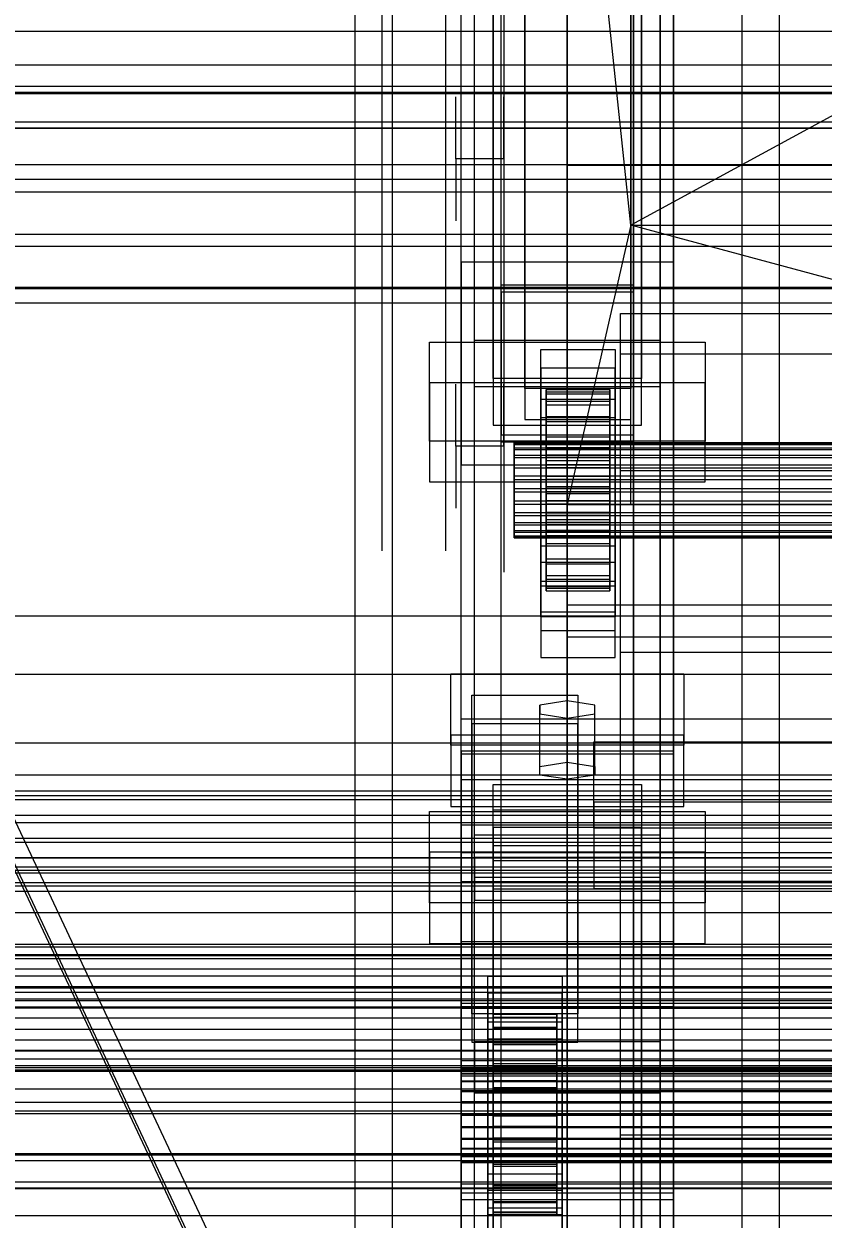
# Model space of a CAD drawing. Header units: millimetres. Extents: x -2500 to 58855, y -53268 to 6837.
# Drawn here: x -532.5 to -381.8, y -34605.8 to -34380.3 of the extents above; entities that cross this region are included whole.
import ezdxf

# ---------------------------------------------------------------- set-up
doc = ezdxf.new("R2010")
doc.units = ezdxf.units.MM
for name, color, linetype, lineweight in [('COTAS_O', 1, 'Continuous', 0), ('COTAS_R', 1, 'Continuous', 0), ('frontal_briquetadora', 7, 'Continuous', 0), ('frontal_C01', 7, 'Continuous', 0), ('frontal_C02', 7, 'Continuous', 0), ('frontal_C03', 7, 'Continuous', 0), ('frontal_mezcladora', 7, 'Continuous', 0), ('frontal_secador', 7, 'Continuous', 0), ('frontal_tolva', 7, 'Continuous', 0), ('frontal_tolva-C01', 7, 'Continuous', 0)]:
    doc.layers.add(name, color=color, linetype=linetype, lineweight=lineweight)
doc.dimstyles.new('R19_100', dxfattribs={"dimtxt": 250, "dimasz": 150, "dimexe": 150, "dimexo": 80, "dimgap": 100, "dimtad": 1, "dimtih": 1, "dimtoh": 1, "dimdsep": 46, "dimcen": 0.09, "dimadec": 0, "dimazin": 0, "dimtfac": 1, "dimtdec": 4, "dimtofl": 0, "dimtmove": 0, "dimatfit": 3, "dimfxl": 1, "dimtolj": 1, "dimtzin": 0, "dimarcsym": 0})

# ---------------------------------------------------------------- blocks, each defined once
blk = doc.blocks.new('*D37')
at = {"layer": 'COTAS_R', "color": 0, "lineweight": -2, "transparency": 16777216}
for p, q in [((-1750, -35420), (-1750, -34450)), ((2600, -35420), (2600, -34450)), ((-1600, -34600), (2450, -34600))]:
    blk.add_line(p, q, dxfattribs=at)
at = {"layer": 'COTAS_R', "color": 0, "transparency": 16777216}
for points in [[(-1600, -34575), (-1600, -34625), (-1750, -34600)], [(2450, -34575), (2450, -34625), (2600, -34600)]]:
    blk.add_solid(points, dxfattribs=at)
at = {"layer": 'Defpoints', "color": 0, "transparency": 16777216}
for p in [(2600, -34600), (-1750, -35500), (2600, -35500)]:
    blk.add_point(p, dxfattribs=at)
blk = doc.blocks.new('*D39')
at = {"layer": 'COTAS_O', "color": 0, "lineweight": -2, "transparency": 16777216}
for p, q in [((-1725, -34320), (-1725, -33550)), ((1725, -34320), (1725, -33550)), ((-1575, -33700), (1575, -33700))]:
    blk.add_line(p, q, dxfattribs=at)
at = {"layer": 'COTAS_O', "color": 0, "transparency": 16777216}
for points in [[(-1575, -33675), (-1575, -33725), (-1725, -33700)], [(1575, -33675), (1575, -33725), (1725, -33700)]]:
    blk.add_solid(points, dxfattribs=at)
at = {"layer": 'Defpoints', "color": 0, "transparency": 16777216}
for p in [(1725, -33700), (-1725, -34400), (1725, -34400)]:
    blk.add_point(p, dxfattribs=at)
blk = doc.blocks.new('*D42')
at = {"layer": 'COTAS_O', "color": 0, "lineweight": -2, "transparency": 16777216}
for p, q in [((-570, -33700), (200, -33700)), ((50, -34750), (50, -33850)), ((-570, -34900), (200, -34900))]:
    blk.add_line(p, q, dxfattribs=at)
at = {"layer": 'COTAS_O', "color": 0, "transparency": 16777216}
for points in [[(25, -33850), (75, -33850), (50, -33700)], [(25, -34750), (75, -34750), (50, -34900)]]:
    blk.add_solid(points, dxfattribs=at)
at = {"layer": 'Defpoints', "color": 0, "transparency": 16777216}
for p in [(-650, -33700), (50, -33700), (-650, -34900)]:
    blk.add_point(p, dxfattribs=at)
blk = doc.blocks.new('*D43')
at = {"layer": 'COTAS_O', "color": 0, "lineweight": -2, "transparency": 16777216}
for p, q in [((-650, -34820), (-650, -34050)), ((650, -34820), (650, -34050)), ((-500, -34200), (500, -34200))]:
    blk.add_line(p, q, dxfattribs=at)
at = {"layer": 'COTAS_O', "color": 0, "transparency": 16777216}
for points in [[(-500, -34175), (-500, -34225), (-650, -34200)], [(500, -34175), (500, -34225), (650, -34200)]]:
    blk.add_solid(points, dxfattribs=at)
at = {"layer": 'Defpoints', "color": 0, "transparency": 16777216}
for p in [(650, -34200), (-650, -34900), (650, -34900)]:
    blk.add_point(p, dxfattribs=at)

msp = doc.modelspace()

# ---------------------------------------------------------------- linework, layer by layer
at = {"layer": 'frontal_briquetadora'}
for p, q in [((-430, -34680), (-430, -33820)), ((-430, -34060), (-430, -34490)), ((-430, -34496), (-430, -34060)), ((-430, -34680), (-430, -34260)), ((-430, -34496), (-430, -34260)), ((-430, -34305), (-430, -34471)), ((-418, -34418.333), (-430, -34305)), ((-430, -34680), (-430, -34305)), ((-430, -34305), (-430, -34496)), ((-210, -34305), (-418, -34418.333)), ((-465, -34366.107), (-465, -34381.105)), ((-442, -34366.174), (-442, -34381.431)), ((-430, -34366.174), (-430, -34381.431)), ((-465, -34368.936), (-465, -34385.831)), ((-453, -34368.458), (-453, -34383.843)), ((-453, -34368.936), (-453, -34385.831)), ((-442, -34368.458), (-442, -34383.843)), ((-442, -34370.769), (-442, -34387.994)), ((-430, -34370.769), (-430, -34387.994)), ((-465, -34381.105), (-465, -34394.43)), ((-442, -34381.431), (-442, -34395.136)), ((-430, -34381.431), (-430, -34395.136)), ((-453, -34383.843), (-453, -34397.512)), ((-442, -34383.843), (-442, -34397.512)), ((-465, -34385.831), (-465, -34401.723)), ((-453, -34385.831), (-453, -34401.723)), ((-442, -34387.994), (-442, -34404.195)), ((-430, -34387.994), (-430, -34404.195)), ((-465, -34394.43), (-465, -34405.871)), ((-451, -34396.433), (-451, -34394.116)), ((-442, -34396.433), (-442, -34394.116)), ((-442, -34395.136), (-442, -34407.089)), ((-430, -34395.136), (-430, -34407.089)), ((-451, -34400.608), (-451, -34396.433)), ((-442, -34400.608), (-442, -34396.433)), ((-453, -34397.512), (-453, -34409.248)), ((-442, -34397.512), (-442, -34409.248)), ((-430, -34399.964), (-430, -34398.226)), ((-465, -34401.723), (-465, -34416.466)), ((-453, -34401.723), (-453, -34416.466)), ((-451, -34405.815), (-451, -34400.608)), ((-442, -34405.815), (-442, -34400.608)), ((-430, -34403.095), (-430, -34399.964)), ((-442, -34404.195), (-442, -34419.227)), ((-430, -34407), (-430, -34403.095)), ((-430, -34404.195), (-430, -34419.227)), ((-465, -34405.871), (-465, -34415.248)), ((-442, -34405.815), (-451, -34405.815)), ((-451, -34405.815), (-451, -34411.021)), ((-442, -34405.815), (-442, -34411.021)), ((-442, -34407.089), (-442, -34417.116)), ((-430, -34407), (-188, -34407)), ((-430, -34407), (-430, -34410.905)), ((-430, -34407.089), (-430, -34417.116)), ((-453, -34409.248), (-453, -34418.868)), ((-442, -34409.248), (-442, -34418.868)), ((-430, -34410.905), (-430, -34414.036)), ((-451, -34411.021), (-451, -34415.197)), ((-442, -34411.021), (-442, -34415.197)), ((-465, -34415.248), (-465, -34422.414)), ((-451, -34415.197), (-451, -34417.514)), ((-442, -34415.197), (-442, -34417.514)), ((-430, -34414.036), (-430, -34415.774)), ((-465, -34416.466), (-465, -34429.929)), ((-453, -34416.466), (-453, -34429.929)), ((-442, -34417.116), (-442, -34425.07)), ((-430, -34417.116), (-430, -34425.07)), ((-453, -34418.868), (-453, -34426.218)), ((-442, -34418.868), (-442, -34426.218)), ((-442, -34419.227), (-442, -34432.952)), ((-418, -34418.333), (-430, -34471)), ((-430, -34419.227), (-430, -34432.952)), ((-418, -34471), (-418, -34418.333)), ((-418, -34418.333), (-222, -34418.333)), ((-222, -34471), (-418, -34418.333)), ((-465, -34422.414), (-465, -34427.255)), ((-453, -34426.218), (-453, -34431.184)), ((-442, -34425.07), (-442, -34430.836)), ((-442, -34426.218), (-442, -34431.184)), ((-430, -34425.07), (-430, -34430.836)), ((-465, -34427.255), (-465, -34429.694)), ((-465, -34429.929), (-465, -34441.988)), ((-453, -34429.929), (-453, -34441.988)), ((-453, -34431.184), (-453, -34433.686)), ((-442, -34430.836), (-442, -34434.33)), ((-442, -34431.184), (-442, -34433.686)), ((-430, -34430.836), (-430, -34434.33)), ((-442, -34432.952), (-442, -34445.246)), ((-430, -34432.952), (-430, -34445.246)), ((-442, -34434.33), (-442, -34435.5)), ((-430, -34434.33), (-430, -34435.5)), ((-465, -34441.988), (-465, -34452.535)), ((-453, -34441.988), (-453, -34452.535)), ((-442, -34445.246), (-442, -34455.999)), ((-430, -34445.246), (-430, -34455.999)), ((-451, -34450.618), (-451, -34448.301)), ((-442, -34450.618), (-442, -34448.301)), ((-451, -34454.793), (-451, -34450.618)), ((-442, -34454.793), (-442, -34450.618)), ((-465, -34452.535), (-465, -34461.475)), ((-453, -34452.535), (-453, -34461.475)), ((-451, -34460), (-451, -34454.793)), ((-442, -34460), (-442, -34454.793)), ((-442, -34455.999), (-442, -34465.113)), ((-430, -34455.999), (-430, -34465.113)), ((-442, -34460), (-451, -34460)), ((-451, -34460), (-451, -34465.207)), ((-442, -34460), (-442, -34465.207)), ((-465, -34461.475), (-465, -34468.725)), ((-453, -34461.475), (-453, -34468.725)), ((-451, -34465.207), (-451, -34469.382)), ((-442, -34465.113), (-442, -34472.505)), ((-442, -34465.207), (-442, -34469.382)), ((-430, -34465.113), (-430, -34472.505)), ((-465, -34468.725), (-465, -34474.221)), ((-453, -34468.725), (-453, -34474.221)), ((-451, -34469.382), (-451, -34471.699)), ((-442, -34469.382), (-442, -34471.699)), ((-430, -34471), (-418, -34471)), ((-430, -34471), (-210, -34471)), ((-430, -34471), (-430, -34680)), ((-430, -34471), (-430, -34496)), ((-210, -34471), (-418, -34471)), ((-222, -34471), (-418, -34471)), ((-442, -34472.505), (-442, -34478.109)), ((-430, -34472.505), (-430, -34478.109)), ((-465, -34474.221), (-465, -34477.913)), ((-453, -34474.221), (-453, -34477.913)), ((-465, -34477.913), (-465, -34479.768)), ((-453, -34477.913), (-453, -34479.768)), ((-442, -34478.109), (-442, -34481.873)), ((-430, -34478.109), (-430, -34481.873)), ((-442, -34481.873), (-442, -34483.763)), ((-430, -34481.873), (-430, -34483.763)), ((-210, -34490), (-430, -34490)), ((-430, -34496), (-210, -34496)), ((-430, -34496), (-430, -34680))]:
    msp.add_line(p, q, dxfattribs=at)
at = {"layer": 'frontal_C01'}
for p, q in [((-470, -35975), (-470, -34088.498)), ((-463, -35975), (-463, -34088.498)), ((-397, -35975), (-397, -34088.498)), ((-390, -35975), (-390, -34088.498)), ((-450, -34553.51), (-450, -34169.301)), ((-410, -34169.301), (-410, -34553.51)), ((-450, -34600.878), (-450, -34216.669)), ((-410, -34600.878), (-410, -34216.669)), ((-450, -34667.722), (-450, -34283.513)), ((-410, -34283.513), (-410, -34667.722)), ((-442.5, -34948.719), (-442.5, -34289.775)), ((-417.5, -34289.775), (-417.5, -34948.719)), ((-447.5, -34572.391), (-447.5, -34297.657)), ((-412.5, -34297.657), (-412.5, -34572.391)), ((-447.5, -34581.997), (-447.5, -34307.263)), ((-412.5, -34581.997), (-412.5, -34307.263)), ((-442.5, -34974.088), (-442.5, -34315.145)), ((-417.5, -34974.088), (-417.5, -34315.145)), ((-450, -34705.616), (-450, -34321.407)), ((-410, -34705.616), (-410, -34321.407)), ((-425, -34532.07), (-425, -34515.805)), ((-425, -34515.805), (425, -34515.805)), ((-425, -34527.173), (-425, -34515.805)), ((425, -34527.173), (-425, -34527.173)), ((-425, -34527.173), (-425, -34543.438)), ((-444, -34538.214), (-444, -34528.609)), ((-444, -34528.609), (-416, -34528.609)), ((-444, -34621.657), (-444, -34528.609)), ((-416, -34528.609), (-416, -34538.214)), ((-416, -34528.609), (-416, -34621.657)), ((425, -34532.07), (-425, -34532.07)), ((-425, -34532.07), (-425, -34543.438)), ((-416, -34538.214), (-444, -34538.214)), ((-444, -34538.214), (-444, -34631.262)), ((-416, -34631.262), (-416, -34538.214)), ((-425, -34543.438), (425, -34543.438)), ((-410, -34553.51), (-450, -34553.51)), ((-450, -34553.51), (-450, -34600.878)), ((-450, -34937.719), (-450, -34553.51)), ((-410, -34600.878), (-410, -34553.51)), ((-410, -34553.51), (-410, -34937.719)), ((-450, -34578.861), (-450, -34566.054)), ((-450, -34566.054), (450, -34566.054)), ((-450, -34599.211), (-450, -34566.054)), ((-412.5, -34572.391), (-447.5, -34572.391)), ((-447.5, -34572.391), (-447.5, -34581.997)), ((-412.5, -34581.997), (-412.5, -34572.391)), ((450, -34578.861), (-450, -34578.861)), ((-450, -34578.861), (-450, -34612.018)), ((-447.5, -34581.997), (-412.5, -34581.997)), ((450, -34599.211), (-450, -34599.211)), ((-450, -34599.211), (-450, -34612.018)), ((-450, -34600.878), (-410, -34600.878)), ((-450, -34985.087), (-450, -34600.878)), ((-410, -34985.087), (-410, -34600.878))]:
    msp.add_line(p, q, dxfattribs=at)
at = {"layer": 'frontal_C02'}
for p, q in [((-470, -35975), (-470, -33576.746)), ((-463, -35975), (-463, -33576.746)), ((-397, -35975), (-397, -33576.746)), ((-390, -35975), (-390, -33576.746)), ((-470, -35975), (-470, -34072.136)), ((-463, -35975), (-463, -34072.136)), ((-397, -35975), (-397, -34072.136)), ((-390, -35975), (-390, -34072.136)), ((-450, -34425.283), (-450, -34074.565)), ((-410, -34074.565), (-410, -34425.283)), ((-450, -34463.537), (-450, -34112.818)), ((-410, -34463.537), (-410, -34112.818)), ((-450, -34602.206), (-450, -34251.487)), ((-410, -34251.487), (-410, -34602.206)), ((-442.5, -34429.556), (-442.5, -34260.541)), ((-417.5, -34260.541), (-417.5, -34429.556)), ((-442.5, -34459.264), (-442.5, -34290.25)), ((-417.5, -34459.264), (-417.5, -34290.25)), ((-450, -34650.022), (-450, -34299.304)), ((-410, -34650.022), (-410, -34299.304)), ((-438, -34449.111), (-438, -34304.811)), ((-418, -34304.811), (-418, -34449.111)), ((-438, -34310.656), (-438, -34454.956)), ((-418, -34454.956), (-418, -34310.656)), ((-444, -34447.257), (-444, -34354.926)), ((-416, -34354.926), (-416, -34447.257)), ((-444, -34363.694), (-444, -34456.025)), ((-416, -34456.025), (-416, -34363.694)), ((-410, -34425.283), (-450, -34425.283)), ((-450, -34425.283), (-450, -34463.537)), ((-450, -34776.002), (-450, -34425.283)), ((-410, -34463.537), (-410, -34425.283)), ((-410, -34425.283), (-410, -34776.002)), ((-442.5, -34459.264), (-442.5, -34429.556)), ((-442.5, -34429.556), (-417.5, -34429.556)), ((-417.5, -34430.927), (-442.5, -34430.927)), ((-442.5, -34430.927), (-442.5, -34457.893)), ((-442.5, -34963.35), (-442.5, -34430.927)), ((-417.5, -34429.556), (-417.5, -34459.264)), ((-417.5, -34457.893), (-417.5, -34430.927)), ((-417.5, -34430.927), (-417.5, -34963.35)), ((-447.5, -34448.794), (-447.5, -34440.026)), ((-447.5, -34440.026), (-412.5, -34440.026)), ((-447.5, -34621.73), (-447.5, -34440.026)), ((-412.5, -34440.026), (-412.5, -34448.794)), ((-412.5, -34440.026), (-412.5, -34621.73)), ((-456, -34459.08), (-456, -34440.376)), ((-456, -34440.376), (-404, -34440.376)), ((-456, -34448.026), (-456, -34440.376)), ((-435, -34445.285), (-435, -34441.778)), ((-435, -34441.778), (-421, -34441.778)), ((-435, -34481.944), (-435, -34441.778)), ((-421, -34441.778), (-421, -34445.285)), ((-421, -34441.778), (-421, -34481.944)), ((-404, -34440.376), (-404, -34459.08)), ((-404, -34440.376), (-404, -34448.026)), ((-421, -34445.285), (-435, -34445.285)), ((-435, -34445.285), (-435, -34485.452)), ((-421, -34485.452), (-421, -34445.285)), ((-404, -34448.026), (-456, -34448.026)), ((-456, -34448.026), (-456, -34466.731)), ((-412.5, -34448.794), (-447.5, -34448.794)), ((-447.5, -34630.498), (-447.5, -34448.794)), ((-416, -34447.257), (-444, -34447.257)), ((-444, -34447.257), (-444, -34456.025)), ((-418, -34449.111), (-438, -34449.111)), ((-438, -34449.111), (-438, -34454.956)), ((-434, -34459.297), (-434, -34449.303)), ((-434, -34449.303), (-434, -34449.779)), ((-434, -34449.303), (-422, -34449.303)), ((-434, -34450.121), (-434, -34449.303)), ((-422, -34449.779), (-422, -34449.303)), ((-422, -34449.303), (-422, -34459.297)), ((-422, -34449.303), (-422, -34450.121)), ((-418, -34454.956), (-418, -34449.111)), ((-416, -34456.025), (-416, -34447.257)), ((-412.5, -34630.498), (-412.5, -34448.794)), ((-404, -34466.731), (-404, -34448.026)), ((-435, -34454.638), (-435, -34451.131)), ((-435, -34451.131), (-421, -34451.131)), ((-435, -34491.297), (-435, -34451.131)), ((-434, -34459.522), (-434, -34449.779)), ((-434, -34449.779), (-434, -34451.516)), ((-434, -34449.779), (-422, -34449.779)), ((-434, -34459.684), (-434, -34450.121)), ((-434, -34450.121), (-422, -34450.121)), ((-434, -34452.177), (-434, -34450.121)), ((-434, -34460.345), (-434, -34451.516)), ((-434, -34451.516), (-434, -34454.397)), ((-434, -34451.516), (-422, -34451.516)), ((-422, -34451.516), (-422, -34449.779)), ((-422, -34449.779), (-422, -34459.522)), ((-422, -34450.121), (-422, -34459.684)), ((-422, -34450.121), (-422, -34452.177)), ((-422, -34454.397), (-422, -34451.516)), ((-422, -34451.516), (-422, -34460.345)), ((-421, -34451.131), (-421, -34454.638)), ((-421, -34451.131), (-421, -34491.297)), ((-434, -34460.658), (-434, -34452.177)), ((-434, -34452.177), (-422, -34452.177)), ((-434, -34455.332), (-434, -34452.177)), ((-422, -34452.177), (-422, -34460.658)), ((-422, -34452.177), (-422, -34455.332)), ((-444, -34456.025), (-416, -34456.025)), ((-438, -34454.956), (-418, -34454.956)), ((-421, -34454.638), (-435, -34454.638)), ((-435, -34454.638), (-435, -34494.804)), ((-434, -34461.71), (-434, -34454.397)), ((-434, -34454.397), (-434, -34458.225)), ((-434, -34454.397), (-422, -34454.397)), ((-434, -34462.153), (-434, -34455.332)), ((-434, -34455.332), (-422, -34455.332)), ((-434, -34459.369), (-434, -34455.332)), ((-422, -34458.225), (-422, -34454.397)), ((-422, -34454.397), (-422, -34461.71)), ((-422, -34455.332), (-422, -34462.153)), ((-422, -34455.332), (-422, -34459.369)), ((-421, -34494.804), (-421, -34454.638)), ((-442.5, -34457.893), (-417.5, -34457.893)), ((-442.5, -34990.315), (-442.5, -34457.893)), ((-434, -34463.523), (-434, -34458.225)), ((-434, -34458.225), (-434, -34462.738)), ((-434, -34458.225), (-422, -34458.225)), ((-422, -34462.738), (-422, -34458.225)), ((-422, -34458.225), (-422, -34463.523)), ((-417.5, -34990.315), (-417.5, -34457.893)), ((-404, -34459.08), (-456, -34459.08)), ((-456, -34459.08), (-456, -34466.731)), ((-417.5, -34459.264), (-442.5, -34459.264)), ((-440, -34459.684), (-440, -34459.297)), ((-440, -34459.297), (-440, -34459.522)), ((-440, -34459.297), (440, -34459.297)), ((-440, -34459.522), (-440, -34460.345)), ((-440, -34459.522), (440, -34459.522)), ((-440, -34460.658), (-440, -34459.684)), ((-440, -34459.684), (440, -34459.684)), ((-440, -34460.345), (-440, -34461.71)), ((-440, -34460.345), (440, -34460.345)), ((-434, -34459.522), (-434, -34459.297)), ((-422, -34459.297), (-434, -34459.297)), ((-434, -34459.297), (-434, -34459.684)), ((-434, -34464.065), (-434, -34459.369)), ((-434, -34459.369), (-422, -34459.369)), ((-434, -34464.015), (-434, -34459.369)), ((-434, -34460.345), (-434, -34459.522)), ((-422, -34459.522), (-434, -34459.522)), ((-422, -34459.684), (-434, -34459.684)), ((-434, -34459.684), (-434, -34460.658)), ((-434, -34461.71), (-434, -34460.345)), ((-422, -34460.345), (-434, -34460.345)), ((-422, -34459.297), (-422, -34459.522)), ((-422, -34459.684), (-422, -34459.297)), ((-422, -34459.369), (-422, -34464.065)), ((-422, -34459.369), (-422, -34464.015)), ((-422, -34459.522), (-422, -34460.345)), ((-422, -34460.658), (-422, -34459.684)), ((-422, -34460.345), (-422, -34461.71)), ((-404, -34466.731), (-404, -34459.08)), ((-440, -34462.153), (-440, -34460.658)), ((-440, -34460.658), (440, -34460.658)), ((-440, -34461.71), (-440, -34463.523)), ((-440, -34461.71), (440, -34461.71)), ((-440, -34464.065), (-440, -34462.153)), ((-440, -34462.153), (440, -34462.153)), ((-422, -34460.658), (-434, -34460.658)), ((-434, -34460.658), (-434, -34462.153)), ((-434, -34463.523), (-434, -34461.71)), ((-422, -34461.71), (-434, -34461.71)), ((-422, -34462.153), (-434, -34462.153)), ((-434, -34462.153), (-434, -34464.065)), ((-434, -34462.738), (-434, -34465.661)), ((-422, -34462.738), (-434, -34462.738)), ((-434, -34462.738), (-434, -34467.63)), ((-422, -34462.153), (-422, -34460.658)), ((-422, -34461.71), (-422, -34463.523)), ((-422, -34464.065), (-422, -34462.153)), ((-422, -34465.661), (-422, -34462.738)), ((-422, -34467.63), (-422, -34462.738)), ((-450, -34463.537), (-410, -34463.537)), ((-450, -34814.255), (-450, -34463.537)), ((-440, -34463.523), (-440, -34465.661)), ((-440, -34463.523), (440, -34463.523)), ((-440, -34466.266), (-440, -34464.065)), ((-440, -34464.065), (440, -34464.065)), ((-434, -34465.661), (-434, -34463.523)), ((-422, -34463.523), (-434, -34463.523)), ((-434, -34466.266), (-434, -34464.015)), ((-434, -34464.015), (-422, -34464.015)), ((-434, -34468.952), (-434, -34464.015)), ((-422, -34464.065), (-434, -34464.065)), ((-434, -34464.065), (-434, -34466.266)), ((-422, -34463.523), (-422, -34465.661)), ((-422, -34464.015), (-422, -34466.266)), ((-422, -34464.015), (-422, -34468.952)), ((-422, -34466.266), (-422, -34464.065)), ((-410, -34814.255), (-410, -34463.537)), ((-456, -34466.731), (-404, -34466.731)), ((-440, -34465.661), (-440, -34467.978)), ((440, -34465.661), (-440, -34465.661)), ((-440, -34468.604), (-440, -34466.266)), ((-440, -34466.266), (440, -34466.266)), ((-434, -34465.661), (-422, -34465.661)), ((-434, -34467.978), (-434, -34465.661)), ((-422, -34466.266), (-434, -34466.266)), ((-434, -34466.266), (-434, -34468.604)), ((-422, -34465.661), (-422, -34467.978)), ((-422, -34468.604), (-422, -34466.266)), ((-440, -34467.978), (-440, -34470.317)), ((-440, -34467.978), (440, -34467.978)), ((-440, -34470.922), (-440, -34468.604)), ((-440, -34468.604), (440, -34468.604)), ((-434, -34467.978), (-434, -34467.63)), ((-434, -34467.63), (-434, -34472.567)), ((-434, -34467.63), (-422, -34467.63)), ((-434, -34470.317), (-434, -34467.978)), ((-422, -34467.978), (-434, -34467.978)), ((-434, -34468.604), (-434, -34468.952)), ((-422, -34468.604), (-434, -34468.604)), ((-434, -34468.604), (-434, -34470.922)), ((-434, -34468.952), (-422, -34468.952)), ((-434, -34473.844), (-434, -34468.952)), ((-422, -34472.567), (-422, -34467.63)), ((-422, -34467.63), (-422, -34467.978)), ((-422, -34467.978), (-422, -34470.317)), ((-422, -34468.952), (-422, -34468.604)), ((-422, -34470.922), (-422, -34468.604)), ((-422, -34468.952), (-422, -34473.844)), ((-440, -34470.317), (-440, -34472.517)), ((-440, -34470.317), (440, -34470.317)), ((-440, -34473.06), (-440, -34470.922)), ((-440, -34470.922), (440, -34470.922)), ((-434, -34472.517), (-434, -34470.317)), ((-434, -34470.317), (-434, -34472.567)), ((-422, -34470.317), (-434, -34470.317)), ((-434, -34470.922), (-434, -34473.844)), ((-422, -34470.922), (-434, -34470.922)), ((-434, -34470.922), (-434, -34473.06)), ((-422, -34472.567), (-422, -34470.317)), ((-422, -34470.317), (-422, -34472.517)), ((-422, -34473.844), (-422, -34470.922)), ((-422, -34473.06), (-422, -34470.922)), ((-440, -34472.517), (-440, -34474.43)), ((-440, -34472.517), (440, -34472.517)), ((-440, -34474.873), (-440, -34473.06)), ((-440, -34473.06), (440, -34473.06)), ((-434, -34474.43), (-434, -34472.517)), ((-434, -34472.517), (-434, -34477.213)), ((-422, -34472.517), (-434, -34472.517)), ((-434, -34472.567), (-434, -34477.213)), ((-434, -34472.567), (-422, -34472.567)), ((-434, -34473.06), (-434, -34478.358)), ((-422, -34473.06), (-434, -34473.06)), ((-434, -34473.06), (-434, -34474.873)), ((-434, -34473.844), (-422, -34473.844)), ((-434, -34478.358), (-434, -34473.844)), ((-422, -34477.213), (-422, -34472.517)), ((-422, -34472.517), (-422, -34474.43)), ((-422, -34477.213), (-422, -34472.567)), ((-422, -34478.358), (-422, -34473.06)), ((-422, -34474.873), (-422, -34473.06)), ((-422, -34473.844), (-422, -34478.358)), ((-440, -34474.43), (-440, -34475.924)), ((-440, -34474.43), (440, -34474.43)), ((-440, -34476.237), (-440, -34474.873)), ((-440, -34474.873), (440, -34474.873)), ((-440, -34475.924), (-440, -34476.898)), ((-440, -34475.924), (440, -34475.924)), ((-440, -34477.06), (-440, -34476.237)), ((-440, -34476.237), (440, -34476.237)), ((-434, -34475.924), (-434, -34474.43)), ((-434, -34474.43), (-434, -34481.251)), ((-422, -34474.43), (-434, -34474.43)), ((-434, -34474.873), (-434, -34482.186)), ((-422, -34474.873), (-434, -34474.873)), ((-434, -34474.873), (-434, -34476.237)), ((-434, -34476.898), (-434, -34475.924)), ((-434, -34475.924), (-434, -34484.405)), ((-422, -34475.924), (-434, -34475.924)), ((-434, -34476.237), (-434, -34485.066)), ((-422, -34476.237), (-434, -34476.237)), ((-434, -34476.237), (-434, -34477.06)), ((-422, -34481.251), (-422, -34474.43)), ((-422, -34474.43), (-422, -34475.924)), ((-422, -34482.186), (-422, -34474.873)), ((-422, -34476.237), (-422, -34474.873)), ((-422, -34484.405), (-422, -34475.924)), ((-422, -34475.924), (-422, -34476.898)), ((-422, -34485.066), (-422, -34476.237)), ((-422, -34477.06), (-422, -34476.237)), ((-440, -34476.898), (-440, -34477.286)), ((-440, -34476.898), (440, -34476.898)), ((-440, -34477.286), (-440, -34477.06)), ((-440, -34477.06), (440, -34477.06)), ((-440, -34477.286), (440, -34477.286)), ((-434, -34477.286), (-434, -34476.898)), ((-434, -34476.898), (-434, -34486.462)), ((-422, -34476.898), (-434, -34476.898)), ((-434, -34477.06), (-434, -34486.804)), ((-422, -34477.06), (-434, -34477.06)), ((-434, -34477.06), (-434, -34477.286)), ((-434, -34477.213), (-434, -34481.251)), ((-434, -34477.213), (-422, -34477.213)), ((-434, -34477.286), (-434, -34487.28)), ((-422, -34477.286), (-434, -34477.286)), ((-434, -34478.358), (-422, -34478.358)), ((-434, -34482.186), (-434, -34478.358)), ((-422, -34486.462), (-422, -34476.898)), ((-422, -34476.898), (-422, -34477.286)), ((-422, -34486.804), (-422, -34477.06)), ((-422, -34477.286), (-422, -34477.06)), ((-422, -34481.251), (-422, -34477.213)), ((-422, -34487.28), (-422, -34477.286)), ((-422, -34478.358), (-422, -34482.186)), ((-435, -34492.227), (-435, -34478.783)), ((-435, -34478.783), (-421, -34478.783)), ((-435, -34486.434), (-435, -34478.783)), ((-421, -34478.783), (-421, -34492.227)), ((-421, -34478.783), (-421, -34486.434)), ((-421, -34481.944), (-435, -34481.944)), ((-435, -34481.944), (-435, -34485.452)), ((-434, -34481.251), (-434, -34484.405)), ((-434, -34481.251), (-422, -34481.251)), ((-434, -34482.186), (-422, -34482.186)), ((-434, -34485.066), (-434, -34482.186)), ((-422, -34484.405), (-422, -34481.251)), ((-422, -34482.186), (-422, -34485.066)), ((-421, -34485.452), (-421, -34481.944)), ((-434, -34484.405), (-434, -34486.462)), ((-434, -34484.405), (-422, -34484.405)), ((-434, -34485.066), (-422, -34485.066)), ((-434, -34486.804), (-434, -34485.066)), ((-422, -34486.462), (-422, -34484.405)), ((-422, -34485.066), (-422, -34486.804)), ((-435, -34485.452), (-421, -34485.452)), ((-421, -34486.434), (-435, -34486.434)), ((-435, -34486.434), (-435, -34499.878)), ((-434, -34486.462), (-434, -34487.28)), ((-434, -34486.462), (-422, -34486.462)), ((-434, -34486.804), (-422, -34486.804)), ((-434, -34487.28), (-434, -34486.804)), ((-434, -34487.28), (-422, -34487.28)), ((-422, -34487.28), (-422, -34486.462)), ((-422, -34486.804), (-422, -34487.28)), ((-421, -34499.878), (-421, -34486.434)), ((-421, -34491.297), (-435, -34491.297)), ((-435, -34491.297), (-435, -34494.804)), ((-421, -34494.804), (-421, -34491.297)), ((-421, -34492.227), (-435, -34492.227)), ((-435, -34492.227), (-435, -34499.878)), ((-421, -34499.878), (-421, -34492.227)), ((-435, -34494.804), (-421, -34494.804)), ((-435, -34499.878), (-421, -34499.878)), ((-410, -34602.206), (-450, -34602.206)), ((-450, -34602.206), (-450, -34650.022)), ((-450, -34952.924), (-450, -34602.206)), ((-410, -34650.022), (-410, -34602.206)), ((-410, -34602.206), (-410, -34952.924))]:
    msp.add_line(p, q, dxfattribs=at)
at = {"layer": 'frontal_C03'}
for p, q in [((-470, -35975), (-470, -33153.291)), ((-463, -35975), (-463, -33153.291)), ((-397, -35975), (-397, -33153.291)), ((-390, -35975), (-390, -33153.291)), ((-470, -35975), (-470, -33352.58)), ((-463, -35975), (-463, -33352.58)), ((-397, -35975), (-397, -33352.58)), ((-390, -35975), (-390, -33352.58)), ((-470, -35975), (-470, -34079.714)), ((-463, -35975), (-463, -34079.714)), ((-397, -35975), (-397, -34079.714)), ((-390, -35975), (-390, -34079.714)), ((-450, -34517.557), (-450, -34194.386)), ((-410, -34194.386), (-410, -34517.557)), ((-450, -34518.104), (-450, -34194.934)), ((-410, -34194.934), (-410, -34518.104)), ((-442.5, -34852.006), (-442.5, -34201.397)), ((-417.5, -34201.397), (-417.5, -34852.006)), ((-447.5, -34537.593), (-447.5, -34210.155)), ((-412.5, -34210.155), (-412.5, -34537.593)), ((-447.5, -34545.673), (-447.5, -34218.234)), ((-412.5, -34545.673), (-412.5, -34218.234)), ((-442.5, -34877.601), (-442.5, -34226.992)), ((-417.5, -34877.601), (-417.5, -34226.992)), ((-450, -34556.626), (-450, -34233.456)), ((-410, -34556.626), (-410, -34233.456)), ((-450, -34565.709), (-450, -34242.539)), ((-410, -34565.709), (-410, -34242.539)), ((-452, -34516.418), (-452, -34502.952)), ((-452, -34502.952), (-408, -34502.952)), ((-452, -34514.509), (-452, -34502.952)), ((-408, -34502.952), (-408, -34516.418)), ((-408, -34502.952), (-408, -34514.509)), ((-448, -34512.378), (-448, -34506.992)), ((-448, -34506.992), (-428, -34506.992)), ((-448, -34567.086), (-448, -34506.992)), ((-428, -34506.992), (-428, -34512.378)), ((-428, -34506.992), (-428, -34567.086)), ((-430, -34508.069), (-435.196, -34508.877)), ((-435.196, -34508.877), (-435.196, -34510.493)), ((-435.196, -34520.434), (-435.196, -34508.877)), ((-424.804, -34508.877), (-430, -34508.069)), ((-430, -34519.626), (-430, -34508.069)), ((-424.804, -34510.493), (-424.804, -34508.877)), ((-424.804, -34520.434), (-424.804, -34508.877)), ((-450, -34525.106), (-450, -34511.425)), ((-450, -34511.425), (450, -34511.425)), ((-450, -34522.982), (-450, -34511.425)), ((-428, -34512.378), (-448, -34512.378)), ((-448, -34512.378), (-448, -34572.473)), ((-435.196, -34510.493), (-430, -34511.301)), ((-435.196, -34522.049), (-435.196, -34510.493)), ((-430, -34511.301), (-424.804, -34510.493)), ((-430, -34511.301), (-430, -34522.857)), ((-428, -34572.473), (-428, -34512.378)), ((-424.804, -34522.049), (-424.804, -34510.493)), ((-408, -34514.509), (-452, -34514.509)), ((-452, -34514.509), (-452, -34527.974)), ((-408, -34527.974), (-408, -34514.509)), ((-408, -34516.418), (-452, -34516.418)), ((-452, -34516.418), (-452, -34527.974)), ((-408, -34527.974), (-408, -34516.418)), ((-410, -34517.557), (-450, -34517.557)), ((-450, -34517.557), (-450, -34565.709)), ((-450, -34840.727), (-450, -34517.557)), ((-410, -34518.104), (-450, -34518.104)), ((-450, -34518.104), (-450, -34556.626)), ((-450, -34841.275), (-450, -34518.104)), ((-410, -34565.709), (-410, -34517.557)), ((-410, -34517.557), (-410, -34840.727)), ((-410, -34556.626), (-410, -34518.104)), ((-410, -34518.104), (-410, -34841.275)), ((-435.196, -34520.434), (-430, -34519.626)), ((-435.196, -34522.049), (-435.196, -34520.434)), ((-430, -34519.626), (-424.804, -34520.434)), ((-424.804, -34520.434), (-424.804, -34522.049)), ((450, -34522.982), (-450, -34522.982)), ((-450, -34522.982), (-450, -34536.663)), ((-430, -34522.857), (-435.196, -34522.049)), ((-424.804, -34522.049), (-430, -34522.857)), ((450, -34525.106), (-450, -34525.106)), ((-450, -34525.106), (-450, -34536.663)), ((-444, -34531.936), (-444, -34523.857)), ((-444, -34523.857), (-416, -34523.857)), ((-444, -34535.413), (-444, -34523.857)), ((-416, -34523.857), (-416, -34531.936)), ((-416, -34523.857), (-416, -34535.413)), ((-452, -34527.974), (-408, -34527.974)), ((-456, -34546.145), (-456, -34528.909)), ((-456, -34528.909), (-404, -34528.909)), ((-456, -34536.613), (-456, -34528.909)), ((-404, -34528.909), (-404, -34546.145)), ((-404, -34528.909), (-404, -34536.613)), ((-450, -34542.204), (-450, -34531.432)), ((-450, -34531.432), (450, -34531.432)), ((-450, -34565.138), (-450, -34531.432)), ((-416, -34531.936), (-444, -34531.936)), ((-444, -34531.936), (-444, -34543.493)), ((-416, -34543.493), (-416, -34531.936)), ((-447.5, -34541.405), (-447.5, -34533.326)), ((-447.5, -34533.326), (-412.5, -34533.326)), ((-447.5, -34860.764), (-447.5, -34533.326)), ((-412.5, -34533.326), (-412.5, -34541.405)), ((-412.5, -34533.326), (-412.5, -34860.764)), ((-404, -34536.613), (-456, -34536.613)), ((-456, -34536.613), (-456, -34553.849)), ((-450, -34536.663), (450, -34536.663)), ((-416, -34535.413), (-444, -34535.413)), ((-444, -34535.413), (-444, -34543.493)), ((-416, -34543.493), (-416, -34535.413)), ((-404, -34553.849), (-404, -34536.613)), ((-412.5, -34537.593), (-447.5, -34537.593)), ((-447.5, -34537.593), (-447.5, -34545.673)), ((-412.5, -34545.673), (-412.5, -34537.593)), ((-412.5, -34541.405), (-447.5, -34541.405)), ((-447.5, -34868.843), (-447.5, -34541.405)), ((-412.5, -34868.843), (-412.5, -34541.405)), ((450, -34542.204), (-450, -34542.204)), ((-450, -34542.204), (-450, -34575.911)), ((-444, -34543.493), (-416, -34543.493)), ((-404, -34546.145), (-456, -34546.145)), ((-456, -34546.145), (-456, -34553.849)), ((-447.5, -34545.673), (-412.5, -34545.673)), ((-404, -34553.849), (-404, -34546.145)), ((-456, -34553.849), (-404, -34553.849)), ((-450, -34556.626), (-410, -34556.626)), ((-450, -34879.797), (-450, -34556.626)), ((-410, -34879.797), (-410, -34556.626)), ((-445, -34563.234), (-445, -34560.002)), ((-445, -34560.002), (-431, -34560.002)), ((-445, -34600.451), (-445, -34560.002)), ((-431, -34560.002), (-431, -34563.234)), ((-431, -34560.002), (-431, -34600.451)), ((-431, -34563.234), (-445, -34563.234)), ((-445, -34563.234), (-445, -34603.682)), ((-431, -34603.682), (-431, -34563.234)), ((450, -34565.138), (-450, -34565.138)), ((-450, -34565.138), (-450, -34575.911)), ((-450, -34565.709), (-410, -34565.709)), ((-450, -34888.88), (-450, -34565.709)), ((-410, -34888.88), (-410, -34565.709)), ((-428, -34567.086), (-448, -34567.086)), ((-448, -34567.086), (-448, -34572.473)), ((-445, -34571.852), (-445, -34568.62)), ((-445, -34568.62), (-431, -34568.62)), ((-445, -34609.069), (-445, -34568.62)), ((-444, -34577.152), (-444, -34567.152)), ((-444, -34567.152), (-444, -34567.746)), ((-444, -34567.152), (-432, -34567.152)), ((-444, -34567.853), (-444, -34567.152)), ((-444, -34577.433), (-444, -34567.746)), ((-444, -34567.746), (-444, -34569.594)), ((-444, -34567.746), (-432, -34567.746)), ((-444, -34577.484), (-444, -34567.853)), ((-444, -34567.853), (-432, -34567.853)), ((-444, -34569.801), (-444, -34567.853)), ((-432, -34567.746), (-432, -34567.152)), ((-432, -34567.152), (-432, -34577.152)), ((-432, -34567.152), (-432, -34567.853)), ((-432, -34569.594), (-432, -34567.746)), ((-432, -34567.746), (-432, -34577.433)), ((-432, -34567.853), (-432, -34577.484)), ((-432, -34567.853), (-432, -34569.801)), ((-431, -34568.62), (-431, -34571.852)), ((-431, -34568.62), (-431, -34609.069)), ((-428, -34572.473), (-428, -34567.086)), ((-444, -34578.309), (-444, -34569.594)), ((-444, -34569.594), (-444, -34572.571)), ((-444, -34569.594), (-432, -34569.594)), ((-444, -34578.406), (-444, -34569.801)), ((-444, -34569.801), (-432, -34569.801)), ((-444, -34572.863), (-444, -34569.801)), ((-432, -34572.571), (-432, -34569.594)), ((-432, -34569.594), (-432, -34578.309)), ((-432, -34569.801), (-432, -34578.406)), ((-432, -34569.801), (-432, -34572.863)), ((-448, -34572.473), (-428, -34572.473)), ((-431, -34571.852), (-445, -34571.852)), ((-445, -34571.852), (-445, -34612.3)), ((-444, -34579.719), (-444, -34572.571)), ((-444, -34572.571), (-444, -34576.473)), ((-444, -34572.571), (-432, -34572.571)), ((-444, -34579.857), (-444, -34572.863)), ((-444, -34572.863), (-432, -34572.863)), ((-444, -34576.831), (-444, -34572.863)), ((-432, -34576.473), (-432, -34572.571)), ((-432, -34572.571), (-432, -34579.719)), ((-432, -34572.863), (-432, -34579.857)), ((-432, -34572.863), (-432, -34576.831)), ((-431, -34612.3), (-431, -34571.852)), ((-450, -34575.911), (450, -34575.911)), ((-450, -34577.484), (-450, -34577.152)), ((-450, -34577.152), (-450, -34577.433)), ((-450, -34577.152), (450, -34577.152)), ((-450, -34577.433), (-450, -34578.309)), ((-450, -34577.433), (450, -34577.433)), ((-450, -34578.406), (-450, -34577.484)), ((-450, -34577.484), (450, -34577.484)), ((-444, -34581.567), (-444, -34576.473)), ((-444, -34576.473), (-444, -34581.034)), ((-444, -34576.473), (-432, -34576.473)), ((-444, -34581.736), (-444, -34576.831)), ((-444, -34576.831), (-432, -34576.831)), ((-444, -34581.434), (-444, -34576.831)), ((-444, -34577.433), (-444, -34577.152)), ((-432, -34577.152), (-444, -34577.152)), ((-444, -34577.152), (-444, -34577.484)), ((-444, -34578.309), (-444, -34577.433)), ((-432, -34577.433), (-444, -34577.433)), ((-432, -34577.484), (-444, -34577.484)), ((-444, -34577.484), (-444, -34578.406)), ((-432, -34581.034), (-432, -34576.473)), ((-432, -34576.473), (-432, -34581.567)), ((-432, -34576.831), (-432, -34581.736)), ((-432, -34576.831), (-432, -34581.434)), ((-432, -34577.152), (-432, -34577.433)), ((-432, -34577.484), (-432, -34577.152)), ((-432, -34577.433), (-432, -34578.309)), ((-432, -34578.406), (-432, -34577.484)), ((-450, -34578.309), (-450, -34579.719)), ((-450, -34578.309), (450, -34578.309)), ((-450, -34579.857), (-450, -34578.406)), ((-450, -34578.406), (450, -34578.406)), ((-450, -34579.719), (-450, -34581.567)), ((-450, -34579.719), (450, -34579.719)), ((-450, -34581.736), (-450, -34579.857)), ((-450, -34579.857), (450, -34579.857)), ((-444, -34579.719), (-444, -34578.309)), ((-432, -34578.309), (-444, -34578.309)), ((-432, -34578.406), (-444, -34578.406)), ((-444, -34578.406), (-444, -34579.857)), ((-444, -34581.567), (-444, -34579.719)), ((-432, -34579.719), (-444, -34579.719)), ((-432, -34579.857), (-444, -34579.857)), ((-444, -34579.857), (-444, -34581.736)), ((-432, -34578.309), (-432, -34579.719)), ((-432, -34579.857), (-432, -34578.406)), ((-432, -34579.719), (-432, -34581.567)), ((-432, -34581.736), (-432, -34579.857)), ((-450, -34581.567), (-450, -34583.728)), ((-450, -34581.567), (450, -34581.567)), ((-450, -34583.917), (-450, -34581.736)), ((-450, -34581.736), (450, -34581.736)), ((-444, -34581.034), (-444, -34583.728)), ((-432, -34581.034), (-444, -34581.034)), ((-444, -34581.034), (-444, -34585.945)), ((-444, -34583.917), (-444, -34581.434)), ((-444, -34581.434), (-432, -34581.434)), ((-444, -34586.358), (-444, -34581.434)), ((-444, -34583.728), (-444, -34581.567)), ((-432, -34581.567), (-444, -34581.567)), ((-432, -34581.736), (-444, -34581.736)), ((-444, -34581.736), (-444, -34583.917)), ((-432, -34583.728), (-432, -34581.034)), ((-432, -34585.945), (-432, -34581.034)), ((-432, -34581.434), (-432, -34583.917)), ((-432, -34581.434), (-432, -34586.358)), ((-432, -34581.567), (-432, -34583.728)), ((-432, -34583.917), (-432, -34581.736)), ((-450, -34583.728), (-450, -34586.053)), ((450, -34583.728), (-450, -34583.728)), ((-450, -34586.249), (-450, -34583.917)), ((-450, -34583.917), (450, -34583.917)), ((-444, -34583.728), (-432, -34583.728)), ((-444, -34586.053), (-444, -34583.728)), ((-432, -34583.917), (-444, -34583.917)), ((-444, -34583.917), (-444, -34586.249)), ((-432, -34583.728), (-432, -34586.053)), ((-432, -34586.249), (-432, -34583.917)), ((-450, -34586.053), (-450, -34588.386)), ((-450, -34586.053), (450, -34586.053)), ((-450, -34588.575), (-450, -34586.249)), ((-450, -34586.249), (450, -34586.249)), ((-444, -34586.053), (-444, -34585.945)), ((-444, -34585.945), (-444, -34590.869)), ((-444, -34585.945), (-432, -34585.945)), ((-444, -34588.386), (-444, -34586.053)), ((-432, -34586.053), (-444, -34586.053)), ((-444, -34586.249), (-444, -34586.358)), ((-432, -34586.249), (-444, -34586.249)), ((-444, -34586.249), (-444, -34588.575)), ((-444, -34586.358), (-432, -34586.358)), ((-444, -34591.268), (-444, -34586.358)), ((-432, -34590.869), (-432, -34585.945)), ((-432, -34585.945), (-432, -34586.053)), ((-432, -34586.053), (-432, -34588.386)), ((-432, -34586.358), (-432, -34586.249)), ((-432, -34588.575), (-432, -34586.249)), ((-432, -34586.358), (-432, -34591.268)), ((-450, -34588.386), (-450, -34590.566)), ((-450, -34588.386), (450, -34588.386)), ((-450, -34590.736), (-450, -34588.575)), ((-450, -34588.575), (450, -34588.575)), ((-444, -34590.566), (-444, -34588.386)), ((-444, -34588.386), (-444, -34590.869)), ((-432, -34588.386), (-444, -34588.386)), ((-444, -34588.575), (-444, -34591.268)), ((-432, -34588.575), (-444, -34588.575)), ((-444, -34588.575), (-444, -34590.736)), ((-432, -34590.869), (-432, -34588.386)), ((-432, -34588.386), (-432, -34590.566)), ((-432, -34591.268), (-432, -34588.575)), ((-432, -34590.736), (-432, -34588.575)), ((-450, -34590.566), (-450, -34592.446)), ((-450, -34590.566), (450, -34590.566)), ((-450, -34592.584), (-450, -34590.736)), ((-450, -34590.736), (450, -34590.736)), ((-444, -34592.446), (-444, -34590.566)), ((-444, -34590.566), (-444, -34595.472)), ((-432, -34590.566), (-444, -34590.566)), ((-444, -34590.736), (-444, -34595.83)), ((-432, -34590.736), (-444, -34590.736)), ((-444, -34590.736), (-444, -34592.584)), ((-444, -34590.869), (-444, -34595.472)), ((-444, -34590.869), (-432, -34590.869)), ((-444, -34591.268), (-432, -34591.268)), ((-444, -34595.83), (-444, -34591.268)), ((-432, -34595.472), (-432, -34590.566)), ((-432, -34590.566), (-432, -34592.446)), ((-432, -34595.83), (-432, -34590.736)), ((-432, -34592.584), (-432, -34590.736)), ((-432, -34595.472), (-432, -34590.869)), ((-432, -34591.268), (-432, -34595.83)), ((-450, -34592.446), (-450, -34593.896)), ((-450, -34592.446), (450, -34592.446)), ((-450, -34593.994), (-450, -34592.584)), ((-450, -34592.584), (450, -34592.584)), ((-444, -34593.896), (-444, -34592.446)), ((-444, -34592.446), (-444, -34599.439)), ((-432, -34592.446), (-444, -34592.446)), ((-444, -34592.584), (-444, -34599.732)), ((-432, -34592.584), (-444, -34592.584)), ((-444, -34592.584), (-444, -34593.994)), ((-432, -34599.439), (-432, -34592.446)), ((-432, -34592.446), (-432, -34593.896)), ((-432, -34599.732), (-432, -34592.584)), ((-432, -34593.994), (-432, -34592.584)), ((-450, -34593.896), (-450, -34594.819)), ((-450, -34593.896), (450, -34593.896)), ((-450, -34594.869), (-450, -34593.994)), ((-450, -34593.994), (450, -34593.994)), ((-450, -34594.819), (-450, -34595.151)), ((-450, -34594.819), (450, -34594.819)), ((-450, -34595.151), (-450, -34594.869)), ((-450, -34594.869), (450, -34594.869)), ((-450, -34595.151), (450, -34595.151)), ((-444, -34594.819), (-444, -34593.896)), ((-444, -34593.896), (-444, -34602.502)), ((-432, -34593.896), (-444, -34593.896)), ((-444, -34593.994), (-444, -34602.708)), ((-432, -34593.994), (-444, -34593.994)), ((-444, -34593.994), (-444, -34594.869)), ((-444, -34595.151), (-444, -34594.819)), ((-444, -34594.819), (-444, -34604.449)), ((-432, -34594.819), (-444, -34594.819)), ((-444, -34594.869), (-444, -34604.556)), ((-432, -34594.869), (-444, -34594.869)), ((-444, -34594.869), (-444, -34595.151)), ((-444, -34595.151), (-444, -34605.15)), ((-432, -34595.151), (-444, -34595.151)), ((-444, -34595.472), (-444, -34599.439)), ((-444, -34595.472), (-432, -34595.472)), ((-444, -34595.83), (-432, -34595.83)), ((-444, -34599.732), (-444, -34595.83)), ((-432, -34602.502), (-432, -34593.896)), ((-432, -34593.896), (-432, -34594.819)), ((-432, -34602.708), (-432, -34593.994)), ((-432, -34594.869), (-432, -34593.994)), ((-432, -34604.449), (-432, -34594.819)), ((-432, -34594.819), (-432, -34595.151)), ((-432, -34604.556), (-432, -34594.869)), ((-432, -34595.151), (-432, -34594.869)), ((-432, -34605.15), (-432, -34595.151)), ((-432, -34599.439), (-432, -34595.472)), ((-432, -34595.83), (-432, -34599.732)), ((-445, -34609.68), (-445, -34597.292)), ((-445, -34597.292), (-431, -34597.292)), ((-445, -34604.997), (-445, -34597.292)), ((-431, -34597.292), (-431, -34609.68)), ((-431, -34597.292), (-431, -34604.997)), ((-444, -34599.439), (-444, -34602.502)), ((-444, -34599.439), (-432, -34599.439)), ((-444, -34599.732), (-432, -34599.732)), ((-444, -34602.708), (-444, -34599.732)), ((-432, -34602.502), (-432, -34599.439)), ((-432, -34599.732), (-432, -34602.708)), ((-431, -34600.451), (-445, -34600.451)), ((-445, -34600.451), (-445, -34603.682)), ((-444, -34602.502), (-444, -34604.449)), ((-444, -34602.502), (-432, -34602.502)), ((-432, -34604.449), (-432, -34602.502)), ((-431, -34603.682), (-431, -34600.451)), ((-445, -34603.682), (-431, -34603.682)), ((-444, -34602.708), (-432, -34602.708)), ((-444, -34604.556), (-444, -34602.708)), ((-444, -34604.449), (-444, -34605.15)), ((-444, -34604.449), (-432, -34604.449)), ((-444, -34604.556), (-432, -34604.556)), ((-444, -34605.15), (-444, -34604.556)), ((-432, -34602.708), (-432, -34604.556)), ((-432, -34605.15), (-432, -34604.449)), ((-432, -34604.556), (-432, -34605.15)), ((-431, -34604.997), (-445, -34604.997)), ((-445, -34604.997), (-445, -34617.385)), ((-444, -34605.15), (-432, -34605.15)), ((-431, -34617.385), (-431, -34604.997))]:
    msp.add_line(p, q, dxfattribs=at)
at = {"layer": 'frontal_mezcladora'}
for p, q in [((-420, -34442.586), (-420, -34435)), ((-420, -34435), (240, -34435)), ((-420, -34464.602), (-420, -34442.586)), ((-420, -34442.586), (240, -34442.586)), ((-420, -34498.893), (-420, -34464.602)), ((-420, -34464.602), (240, -34464.602)), ((-420, -34542.102), (-420, -34498.893)), ((-420, -34498.893), (240, -34498.893)), ((-420, -34590), (-420, -34542.102)), ((-420, -34542.102), (240, -34542.102)), ((-420, -34637.898), (-420, -34590)), ((240, -34590), (-420, -34590))]:
    msp.add_line(p, q, dxfattribs=at)
at = {"layer": 'frontal_secador'}
for p, q in [((1360, -34381.784), (-1360, -34381.784)), ((1360, -34388.141), (-1360, -34388.141)), ((1360, -34392.137), (-1360, -34392.137)), ((1360, -34393.5), (-1360, -34393.5)), ((1250, -34393.25), (-1250, -34393.25)), ((1250, -34409.715), (-1250, -34409.715)), ((1250, -34422.349), (-1250, -34422.349)), ((1250, -34430.291), (-1250, -34430.291)), ((1250, -34433), (-1250, -34433)), ((-1250, -34516), (1250, -34516)), ((-1250, -34522), (1250, -34522)), ((-1250, -34525), (1250, -34525)), ((1250, -34526), (-1250, -34526)), ((-1250, -34526.659), (1250, -34526.659)), ((1250, -34529.659), (-1250, -34529.659)), ((-1250, -34531), (1250, -34531)), ((1250, -34534), (-1250, -34534)), ((-1250, -34534.728), (1250, -34534.728)), ((-1250, -34537.588), (1250, -34537.588)), ((1250, -34537.728), (-1250, -34537.728)), ((-1250, -34539.387), (1250, -34539.387)), ((-1250, -34540), (1250, -34540)), ((1250, -34540.588), (-1250, -34540.588)), ((1250, -34542.387), (-1250, -34542.387)), ((1250, -34543), (-1250, -34543)), ((1250, -34544), (-1250, -34544)), ((-1250, -34548), (1250, -34548)), ((1250, -34554), (-1250, -34554)), ((1250, -34554.545), (-1250, -34554.545)), ((1250, -34556), (-1250, -34556)), ((1250, -34556.144), (-1250, -34556.144)), ((1250, -34556.709), (-1250, -34556.709)), ((1250, -34558.686), (-1250, -34558.686)), ((1320, -34562), (-1320, -34562)), ((1250, -34560), (-1250, -34560)), ((1250, -34562), (-1250, -34562)), ((1320, -34562.273), (-1320, -34562.273)), ((1320, -34563.072), (-1320, -34563.072)), ((1320, -34564.343), (-1320, -34564.343)), ((1320, -34566), (-1320, -34566)), ((1250, -34564.651), (-1250, -34564.651)), ((1250, -34565.859), (-1250, -34565.859)), ((-1250, -34566), (1250, -34566)), ((1320, -34567.929), (-1320, -34567.929)), ((-1320, -34570), (1320, -34570)), ((-1250, -34570), (1250, -34570)), ((1320, -34572.071), (-1320, -34572.071)), ((1320, -34574), (-1320, -34574)), ((1250, -34574.141), (-1250, -34574.141)), ((1320, -34575.657), (-1320, -34575.657)), ((1320, -34576.928), (-1320, -34576.928)), ((1320, -34577.727), (-1320, -34577.727)), ((1250, -34577.285), (-1250, -34577.285)), ((1320, -34578), (-1320, -34578)), ((1250, -34578), (-1250, -34578)), ((1250, -34581.314), (-1250, -34581.314)), ((1250, -34583.856), (-1250, -34583.856)), ((1250, -34585.455), (-1250, -34585.455)), ((1250, -34586), (-1250, -34586)), ((1360, -34593.5), (-1360, -34593.5)), ((1360, -34594.863), (-1360, -34594.863)), ((1250, -34593.75), (-1250, -34593.75)), ((1360, -34598.859), (-1360, -34598.859)), ((1360, -34605.216), (-1360, -34605.216))]:
    msp.add_line(p, q, dxfattribs=at)
at = {"layer": 'frontal_tolva'}
for p, q in [((-670, -34400), (670, -34400)), ((600, -34400), (-600, -34400)), ((-600, -34406.849), (600, -34406.849)), ((-670, -34412), (670, -34412)), ((-660, -34420), (660, -34420)), ((-660, -34430), (660, -34430)), ((-1821.5, -34492), (1821.5, -34492)), ((-1821.5, -34503), (1821.5, -34503))]:
    msp.add_line(p, q, dxfattribs=at)
at = {"layer": 'frontal_tolva-C01'}
for p, q in [((-600, -34398.805), (600, -34398.805)), ((-225, -35197.379), (-600, -34398.805)), ((-596.379, -34398.3), (-221.379, -35196.873)), ((-600, -34400), (-225, -35198.574)), ((600, -34400), (-600, -34400))]:
    msp.add_line(p, q, dxfattribs=at)

# ---------------------------------------------------------------- dimensions: what is measured, and where the dimension line sits
at = {"layer": 'COTAS_O'}
for p1, p2, distance, picture, middle in [((-1725, -34400), (1725, -34400), 700, '*D39', (0, -33700)), ((-650, -34900), (-650, -33700), -700, '*D42', (50, -34300)), ((-650, -34900), (650, -34900), 700, '*D43', (0, -34200))]:
    dim = msp.add_aligned_dim(p1=p1, p2=p2, distance=distance, text='<> O', dimstyle='R19_100', dxfattribs=at)
    dim.commit()
    dim.dimension.update_dxf_attribs({"geometry": picture, "text_midpoint": middle})
at = {"layer": 'COTAS_R'}
dim = msp.add_aligned_dim(p1=(-1750, -35500), p2=(2600, -35500), distance=900, text='<> R', dimstyle='R19_100', dxfattribs=at)
dim.commit()
dim.dimension.update_dxf_attribs({"geometry": '*D37', "text_midpoint": (425, -34600)})

doc.saveas('drawing.dxf')
